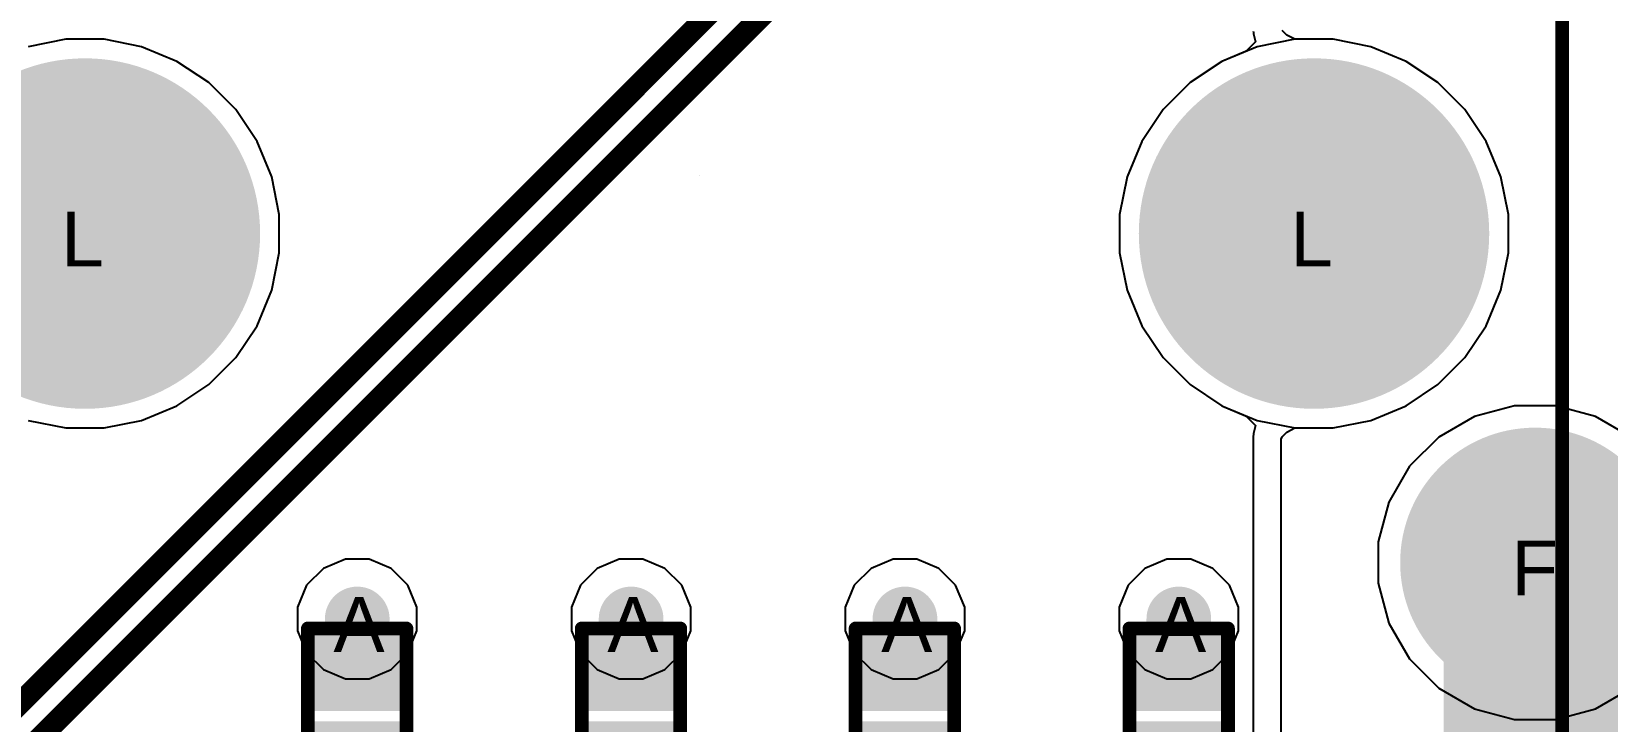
# Model space of a CAD drawing. Header units: inches. Extents: x 0 to 5271, y 0 to 5417.
# Drawn here: x 105.48 to 120.09, y 96.2 to 102.6 of the extents above; entities that cross this region are included whole.
import ezdxf

# ---------------------------------------------------------------- set-up
doc = ezdxf.new("R2010")
doc.units = ezdxf.units.IN
for name, color, linetype in [('Bottom Layer', 5, 'Continuous'), ('Bottom Overlay', 54, 'Continuous'), ('Bottom Paste', 16, 'Continuous'), ('Bottom Solder', 6, 'Continuous'), ('Drill Drawing', 1, 'Continuous'), ('L2_GND1', 16, 'Continuous'), ('L3_SIG1', 76, 'Continuous'), ('L4_PWR', 90, 'Continuous'), ('L5_GND2', 156, 'Continuous'), ('L6_SIG2', 130, 'Continuous'), ('L7_GND3', 216, 'Continuous'), ('Mechanical 15', 56, 'Continuous'), ('Multi-Layer', 9, 'Continuous'), ('Pad Holes', 156, 'Continuous'), ('Top Layer', 1, 'Continuous'), ('Top Overlay', 2, 'Continuous'), ('Top Solder', 216, 'Continuous'), ('Via Holes', 16, 'Continuous')]:
    doc.layers.add(name, color=color, linetype=linetype)
doc.styles.add('Arial', font='', dxfattribs={"height": 0.2})
doc.styles.get('Arial').set_extended_font_data('Arial')

# ---------------------------------------------------------------- blocks, each defined once
blk = doc.blocks.new('HR911130C_519')
at = {"layer": 'Bottom Layer'}
h = blk.add_hatch(color=5, dxfattribs=at)
edge = h.paths.add_edge_path()
edge.add_arc((7.75, -1.079), 1.2, 0, 360)
at = {"layer": 'Bottom Solder'}
h = blk.add_hatch(color=6, dxfattribs=at)
edge = h.paths.add_edge_path()
edge.add_arc((-5.7, 1.972), 0.102, 0, 360)
h = blk.add_hatch(color=6, dxfattribs=at)
edge = h.paths.add_edge_path()
edge.add_arc((5.7, 1.972), 0.102, 0, 360)
h = blk.add_hatch(color=6, dxfattribs=at)
edge = h.paths.add_edge_path()
edge.add_arc((7.75, -1.079), 1.251, 0, 360)
at = {"layer": 'L2_GND1'}
h = blk.add_hatch(color=16, dxfattribs=at)
edge = h.paths.add_edge_path()
edge.add_arc((7.75, -1.079), 1.2, 0, 360)
at = {"layer": 'L3_SIG1'}
h = blk.add_hatch(color=76, dxfattribs=at)
edge = h.paths.add_edge_path()
edge.add_arc((7.75, -1.079), 1.2, 0, 360)
at = {"layer": 'L4_PWR'}
h = blk.add_hatch(color=90, dxfattribs=at)
edge = h.paths.add_edge_path()
edge.add_arc((7.75, -1.079), 1.2, 0, 360)
at = {"layer": 'L5_GND2'}
h = blk.add_hatch(color=156, dxfattribs=at)
edge = h.paths.add_edge_path()
edge.add_arc((7.75, -1.079), 1.2, 0, 360)
at = {"layer": 'L6_SIG2'}
h = blk.add_hatch(color=130, dxfattribs=at)
edge = h.paths.add_edge_path()
edge.add_arc((7.75, -1.079), 1.2, 0, 360)
at = {"layer": 'L7_GND3'}
h = blk.add_hatch(color=216, dxfattribs=at)
edge = h.paths.add_edge_path()
edge.add_arc((7.75, -1.079), 1.2, 0, 360)
at = {"layer": 'Multi-Layer'}
h = blk.add_hatch(color=9, dxfattribs=at)
edge = h.paths.add_edge_path()
edge.add_arc((7.75, -1.079), 1.2, 0, 360)
at = {"layer": 'Pad Holes'}
h = blk.add_hatch(color=7, dxfattribs=at)
edge = h.paths.add_edge_path()
edge.add_arc((-5.7, 1.972), 1.625, 0, 360)
h = blk.add_hatch(color=7, dxfattribs=at)
edge = h.paths.add_edge_path()
edge.add_arc((5.7, 1.972), 1.625, 0, 360)
h = blk.add_hatch(color=7, dxfattribs=at)
edge = h.paths.add_edge_path()
edge.add_arc((7.75, -1.079), 0.815, 0, 360)
at = {"layer": 'Top Layer'}
h = blk.add_hatch(color=1, dxfattribs=at)
edge = h.paths.add_edge_path()
edge.add_arc((7.75, -1.079), 1.2, 0, 360)
at = {"layer": 'Top Solder'}
h = blk.add_hatch(color=216, dxfattribs=at)
edge = h.paths.add_edge_path()
edge.add_arc((-5.7, 1.972), 0.102, 0, 360)
h = blk.add_hatch(color=216, dxfattribs=at)
edge = h.paths.add_edge_path()
edge.add_arc((5.7, 1.972), 0.102, 0, 360)
h = blk.add_hatch(color=216, dxfattribs=at)
edge = h.paths.add_edge_path()
edge.add_arc((7.75, -1.079), 1.251, 0, 360)
at = {"layer": 'Mechanical 15'}
blk.add_lwpolyline([(0, 2.511, 0.00254, 0.00254, 0), (0, 2.512, 0.00254, 0.00254, 0)], format="xyseb", dxfattribs=at)
for points in [[(0, 2.512, 0.00127, 0.00127, 1), (0.001, 2.512, 0.00127, 0.00127, 1)], [(-0.001, 2.511, 0.00127, 0.00127, 1), (0, 2.511, 0.00127, 0.00127, 1)]]:
    blk.add_lwpolyline(points, format="xyseb", close=True, dxfattribs=at)
at = {"layer": 'Top Overlay'}
blk.add_lwpolyline([(8.001, -8.569, 0.127, 0.127, 0), (8.001, 12.767, 0.127, 0.127, 0)], format="xyseb", dxfattribs=at)
blk = doc.blocks.new('DFN1006_2L__B_552')
at = {"layer": 'Bottom Layer'}
for points in [[(-0.7, 0.33), (-0.15, 0.33), (-0.15, -0.33), (-0.7, -0.33)], [(0.15, 0.33), (0.7, 0.33), (0.7, -0.33), (0.15, -0.33)]]:
    blk.add_hatch(color=5, dxfattribs=at).paths.add_polyline_path(points)
at = {"layer": 'Bottom Overlay'}
blk.add_hatch(color=54, dxfattribs=at).paths.add_polyline_path([(-1.143, -0.508), (-0.813, -0.508), (-0.813, 0.508), (-1.143, 0.508)])
at = {"layer": 'Bottom Paste'}
for points in [[(-0.7, 0.33), (-0.15, 0.33), (-0.15, -0.33), (-0.7, -0.33)], [(0.15, 0.33), (0.7, 0.33), (0.7, -0.33), (0.15, -0.33)]]:
    blk.add_hatch(color=16, dxfattribs=at).paths.add_polyline_path(points)
at = {"layer": 'Bottom Solder'}
for points in [[(-0.802, 0.432), (-0.048, 0.432), (-0.048, -0.432), (-0.802, -0.432)], [(0.048, 0.432), (0.802, 0.432), (0.802, -0.432), (0.048, -0.432)]]:
    blk.add_hatch(color=6, dxfattribs=at).paths.add_polyline_path(points)
at = {"layer": 'Bottom Overlay'}
for points in [[(-0.813, 0.457, 0.127, 0.127, 0), (0.813, 0.457, 0.127, 0.127, 0)], [(-0.813, 0.457, 0.127, 0.127, 0), (-0.813, -0.457, 0.127, 0.127, 0)], [(0.813, 0.457, 0.127, 0.127, 0), (0.813, -0.457, 0.127, 0.127, 0)], [(-0.813, -0.457, 0.127, 0.127, 0), (0.813, -0.457, 0.127, 0.127, 0)]]:
    blk.add_lwpolyline(points, format="xyseb", dxfattribs=at)
for points in [[(-0.845, 0.457, 0.0635, 0.0635, 1), (-0.781, 0.457, 0.0635, 0.0635, 1)], [(-0.845, 0.457, 0.0635, 0.0635, 1), (-0.781, 0.457, 0.0635, 0.0635, 1)], [(0.781, 0.457, 0.0635, 0.0635, 1), (0.845, 0.457, 0.0635, 0.0635, 1)], [(0.781, 0.457, 0.0635, 0.0635, 1), (0.845, 0.457, 0.0635, 0.0635, 1)], [(-0.845, -0.457, 0.0635, 0.0635, 1), (-0.781, -0.457, 0.0635, 0.0635, 1)], [(-0.845, -0.457, 0.0635, 0.0635, 1), (-0.781, -0.457, 0.0635, 0.0635, 1)], [(0.781, -0.457, 0.0635, 0.0635, 1), (0.845, -0.457, 0.0635, 0.0635, 1)], [(0.781, -0.457, 0.0635, 0.0635, 1), (0.845, -0.457, 0.0635, 0.0635, 1)]]:
    blk.add_lwpolyline(points, format="xyseb", close=True, dxfattribs=at)
blk = doc.blocks.new('DFN1006_2L__B_553')
at = {"layer": 'Bottom Layer'}
for points in [[(-0.7, 0.33), (-0.15, 0.33), (-0.15, -0.33), (-0.7, -0.33)], [(0.15, 0.33), (0.7, 0.33), (0.7, -0.33), (0.15, -0.33)]]:
    blk.add_hatch(color=5, dxfattribs=at).paths.add_polyline_path(points)
at = {"layer": 'Bottom Overlay'}
blk.add_hatch(color=54, dxfattribs=at).paths.add_polyline_path([(-1.143, -0.508), (-0.813, -0.508), (-0.813, 0.508), (-1.143, 0.508)])
at = {"layer": 'Bottom Paste'}
for points in [[(-0.7, 0.33), (-0.15, 0.33), (-0.15, -0.33), (-0.7, -0.33)], [(0.15, 0.33), (0.7, 0.33), (0.7, -0.33), (0.15, -0.33)]]:
    blk.add_hatch(color=16, dxfattribs=at).paths.add_polyline_path(points)
at = {"layer": 'Bottom Solder'}
for points in [[(-0.802, 0.432), (-0.048, 0.432), (-0.048, -0.432), (-0.802, -0.432)], [(0.048, 0.432), (0.802, 0.432), (0.802, -0.432), (0.048, -0.432)]]:
    blk.add_hatch(color=6, dxfattribs=at).paths.add_polyline_path(points)
at = {"layer": 'Bottom Overlay'}
for points in [[(-0.813, 0.457, 0.127, 0.127, 0), (0.813, 0.457, 0.127, 0.127, 0)], [(-0.813, 0.457, 0.127, 0.127, 0), (-0.813, -0.457, 0.127, 0.127, 0)], [(0.813, 0.457, 0.127, 0.127, 0), (0.813, -0.457, 0.127, 0.127, 0)], [(-0.813, -0.457, 0.127, 0.127, 0), (0.813, -0.457, 0.127, 0.127, 0)]]:
    blk.add_lwpolyline(points, format="xyseb", dxfattribs=at)
for points in [[(-0.845, 0.457, 0.0635, 0.0635, 1), (-0.781, 0.457, 0.0635, 0.0635, 1)], [(-0.845, 0.457, 0.0635, 0.0635, 1), (-0.781, 0.457, 0.0635, 0.0635, 1)], [(0.781, 0.457, 0.0635, 0.0635, 1), (0.845, 0.457, 0.0635, 0.0635, 1)], [(0.781, 0.457, 0.0635, 0.0635, 1), (0.845, 0.457, 0.0635, 0.0635, 1)], [(-0.845, -0.457, 0.0635, 0.0635, 1), (-0.781, -0.457, 0.0635, 0.0635, 1)], [(-0.845, -0.457, 0.0635, 0.0635, 1), (-0.781, -0.457, 0.0635, 0.0635, 1)], [(0.781, -0.457, 0.0635, 0.0635, 1), (0.845, -0.457, 0.0635, 0.0635, 1)], [(0.781, -0.457, 0.0635, 0.0635, 1), (0.845, -0.457, 0.0635, 0.0635, 1)]]:
    blk.add_lwpolyline(points, format="xyseb", close=True, dxfattribs=at)
blk = doc.blocks.new('DFN1006_2L__B_556')
at = {"layer": 'Bottom Layer'}
for points in [[(-0.7, 0.33), (-0.15, 0.33), (-0.15, -0.33), (-0.7, -0.33)], [(0.15, 0.33), (0.7, 0.33), (0.7, -0.33), (0.15, -0.33)]]:
    blk.add_hatch(color=5, dxfattribs=at).paths.add_polyline_path(points)
at = {"layer": 'Bottom Overlay'}
blk.add_hatch(color=54, dxfattribs=at).paths.add_polyline_path([(-1.143, -0.508), (-0.813, -0.508), (-0.813, 0.508), (-1.143, 0.508)])
at = {"layer": 'Bottom Paste'}
for points in [[(-0.7, 0.33), (-0.15, 0.33), (-0.15, -0.33), (-0.7, -0.33)], [(0.15, 0.33), (0.7, 0.33), (0.7, -0.33), (0.15, -0.33)]]:
    blk.add_hatch(color=16, dxfattribs=at).paths.add_polyline_path(points)
at = {"layer": 'Bottom Solder'}
for points in [[(-0.802, 0.432), (-0.048, 0.432), (-0.048, -0.432), (-0.802, -0.432)], [(0.048, 0.432), (0.802, 0.432), (0.802, -0.432), (0.048, -0.432)]]:
    blk.add_hatch(color=6, dxfattribs=at).paths.add_polyline_path(points)
at = {"layer": 'Bottom Overlay'}
for points in [[(-0.813, 0.457, 0.127, 0.127, 0), (0.813, 0.457, 0.127, 0.127, 0)], [(-0.813, 0.457, 0.127, 0.127, 0), (-0.813, -0.457, 0.127, 0.127, 0)], [(0.813, 0.457, 0.127, 0.127, 0), (0.813, -0.457, 0.127, 0.127, 0)], [(-0.813, -0.457, 0.127, 0.127, 0), (0.813, -0.457, 0.127, 0.127, 0)]]:
    blk.add_lwpolyline(points, format="xyseb", dxfattribs=at)
for points in [[(-0.845, 0.457, 0.0635, 0.0635, 1), (-0.781, 0.457, 0.0635, 0.0635, 1)], [(-0.845, 0.457, 0.0635, 0.0635, 1), (-0.781, 0.457, 0.0635, 0.0635, 1)], [(0.781, 0.457, 0.0635, 0.0635, 1), (0.845, 0.457, 0.0635, 0.0635, 1)], [(0.781, 0.457, 0.0635, 0.0635, 1), (0.845, 0.457, 0.0635, 0.0635, 1)], [(-0.845, -0.457, 0.0635, 0.0635, 1), (-0.781, -0.457, 0.0635, 0.0635, 1)], [(-0.845, -0.457, 0.0635, 0.0635, 1), (-0.781, -0.457, 0.0635, 0.0635, 1)], [(0.781, -0.457, 0.0635, 0.0635, 1), (0.845, -0.457, 0.0635, 0.0635, 1)], [(0.781, -0.457, 0.0635, 0.0635, 1), (0.845, -0.457, 0.0635, 0.0635, 1)]]:
    blk.add_lwpolyline(points, format="xyseb", close=True, dxfattribs=at)
blk = doc.blocks.new('DFN1006_2L__B_558')
at = {"layer": 'Bottom Layer'}
for points in [[(-0.7, 0.33), (-0.15, 0.33), (-0.15, -0.33), (-0.7, -0.33)], [(0.15, 0.33), (0.7, 0.33), (0.7, -0.33), (0.15, -0.33)]]:
    blk.add_hatch(color=5, dxfattribs=at).paths.add_polyline_path(points)
at = {"layer": 'Bottom Overlay'}
blk.add_hatch(color=54, dxfattribs=at).paths.add_polyline_path([(-1.143, -0.508), (-0.813, -0.508), (-0.813, 0.508), (-1.143, 0.508)])
at = {"layer": 'Bottom Paste'}
for points in [[(-0.7, 0.33), (-0.15, 0.33), (-0.15, -0.33), (-0.7, -0.33)], [(0.15, 0.33), (0.7, 0.33), (0.7, -0.33), (0.15, -0.33)]]:
    blk.add_hatch(color=16, dxfattribs=at).paths.add_polyline_path(points)
at = {"layer": 'Bottom Solder'}
for points in [[(-0.802, 0.432), (-0.048, 0.432), (-0.048, -0.432), (-0.802, -0.432)], [(0.048, 0.432), (0.802, 0.432), (0.802, -0.432), (0.048, -0.432)]]:
    blk.add_hatch(color=6, dxfattribs=at).paths.add_polyline_path(points)
at = {"layer": 'Bottom Overlay'}
for points in [[(-0.813, 0.457, 0.127, 0.127, 0), (0.813, 0.457, 0.127, 0.127, 0)], [(-0.813, 0.457, 0.127, 0.127, 0), (-0.813, -0.457, 0.127, 0.127, 0)], [(0.813, 0.457, 0.127, 0.127, 0), (0.813, -0.457, 0.127, 0.127, 0)], [(-0.813, -0.457, 0.127, 0.127, 0), (0.813, -0.457, 0.127, 0.127, 0)]]:
    blk.add_lwpolyline(points, format="xyseb", dxfattribs=at)
for points in [[(-0.845, 0.457, 0.0635, 0.0635, 1), (-0.781, 0.457, 0.0635, 0.0635, 1)], [(-0.845, 0.457, 0.0635, 0.0635, 1), (-0.781, 0.457, 0.0635, 0.0635, 1)], [(0.781, 0.457, 0.0635, 0.0635, 1), (0.845, 0.457, 0.0635, 0.0635, 1)], [(0.781, 0.457, 0.0635, 0.0635, 1), (0.845, 0.457, 0.0635, 0.0635, 1)], [(-0.845, -0.457, 0.0635, 0.0635, 1), (-0.781, -0.457, 0.0635, 0.0635, 1)], [(-0.845, -0.457, 0.0635, 0.0635, 1), (-0.781, -0.457, 0.0635, 0.0635, 1)], [(0.781, -0.457, 0.0635, 0.0635, 1), (0.845, -0.457, 0.0635, 0.0635, 1)], [(0.781, -0.457, 0.0635, 0.0635, 1), (0.845, -0.457, 0.0635, 0.0635, 1)]]:
    blk.add_lwpolyline(points, format="xyseb", close=True, dxfattribs=at)

msp = doc.modelspace()

# ---------------------------------------------------------------- hatches: boundary and pattern name
at = {"layer": 'Bottom Layer'}
for points in [[(118.575, 94.139), (120.272, 94.139), (120.272, 97.674), (118.575, 97.674)], [(108.798, 97.151), (108.199, 97.151), (108.199, 96.675), (108.798, 96.675)], [(111.338, 97.151), (110.739, 97.151), (110.739, 96.4), (111.338, 96.4)], [(113.878, 97.151), (113.279, 97.151), (113.279, 96.4), (113.878, 96.4)], [(116.418, 97.151), (115.819, 97.151), (115.819, 96.4), (116.418, 96.4)]]:
    msp.add_hatch(color=5, dxfattribs=at).paths.add_polyline_path(points)
h = msp.add_hatch(color=5, dxfattribs=at)
edge = h.paths.add_edge_path()
edge.add_arc((108.499, 97.151), 0.3, 0, 360)
h = msp.add_hatch(color=5, dxfattribs=at)
edge = h.paths.add_edge_path()
edge.add_arc((111.039, 97.151), 0.3, 0, 360)
h = msp.add_hatch(color=5, dxfattribs=at)
edge = h.paths.add_edge_path()
edge.add_arc((113.579, 97.151), 0.3, 0, 360)
h = msp.add_hatch(color=5, dxfattribs=at)
edge = h.paths.add_edge_path()
edge.add_arc((116.119, 97.151), 0.3, 0, 360)
at = {"layer": 'L2_GND1'}
h = msp.add_hatch(color=16, dxfattribs=at)
edge = h.paths.add_edge_path()
edge.add_arc((108.499, 97.151), 0.3, 0, 360)
h = msp.add_hatch(color=16, dxfattribs=at)
edge = h.paths.add_edge_path()
edge.add_arc((111.039, 97.151), 0.3, 0, 360)
h = msp.add_hatch(color=16, dxfattribs=at)
edge = h.paths.add_edge_path()
edge.add_arc((113.579, 97.151), 0.3, 0, 360)
h = msp.add_hatch(color=16, dxfattribs=at)
edge = h.paths.add_edge_path()
edge.add_arc((116.119, 97.151), 0.3, 0, 360)
at = {"layer": 'L3_SIG1'}
h = msp.add_hatch(color=76, dxfattribs=at)
edge = h.paths.add_edge_path()
edge.add_arc((108.499, 97.151), 0.3, 0, 360)
h = msp.add_hatch(color=76, dxfattribs=at)
edge = h.paths.add_edge_path()
edge.add_arc((111.039, 97.151), 0.3, 0, 360)
h = msp.add_hatch(color=76, dxfattribs=at)
edge = h.paths.add_edge_path()
edge.add_arc((113.579, 97.151), 0.3, 0, 360)
h = msp.add_hatch(color=76, dxfattribs=at)
edge = h.paths.add_edge_path()
edge.add_arc((116.119, 97.151), 0.3, 0, 360)
at = {"layer": 'L4_PWR'}
h = msp.add_hatch(color=90, dxfattribs=at)
edge = h.paths.add_edge_path()
edge.add_arc((108.499, 97.151), 0.3, 0, 360)
h = msp.add_hatch(color=90, dxfattribs=at)
edge = h.paths.add_edge_path()
edge.add_arc((111.039, 97.151), 0.3, 0, 360)
h = msp.add_hatch(color=90, dxfattribs=at)
edge = h.paths.add_edge_path()
edge.add_arc((113.579, 97.151), 0.3, 0, 360)
h = msp.add_hatch(color=90, dxfattribs=at)
edge = h.paths.add_edge_path()
edge.add_arc((116.119, 97.151), 0.3, 0, 360)
at = {"layer": 'L5_GND2'}
h = msp.add_hatch(color=156, dxfattribs=at)
edge = h.paths.add_edge_path()
edge.add_arc((108.499, 97.151), 0.3, 0, 360)
h = msp.add_hatch(color=156, dxfattribs=at)
edge = h.paths.add_edge_path()
edge.add_arc((111.039, 97.151), 0.3, 0, 360)
h = msp.add_hatch(color=156, dxfattribs=at)
edge = h.paths.add_edge_path()
edge.add_arc((113.579, 97.151), 0.3, 0, 360)
h = msp.add_hatch(color=156, dxfattribs=at)
edge = h.paths.add_edge_path()
edge.add_arc((116.119, 97.151), 0.3, 0, 360)
at = {"layer": 'L6_SIG2'}
h = msp.add_hatch(color=130, dxfattribs=at)
edge = h.paths.add_edge_path()
edge.add_arc((108.499, 97.151), 0.3, 0, 360)
h = msp.add_hatch(color=130, dxfattribs=at)
edge = h.paths.add_edge_path()
edge.add_arc((111.039, 97.151), 0.3, 0, 360)
h = msp.add_hatch(color=130, dxfattribs=at)
edge = h.paths.add_edge_path()
edge.add_arc((113.579, 97.151), 0.3, 0, 360)
h = msp.add_hatch(color=130, dxfattribs=at)
edge = h.paths.add_edge_path()
edge.add_arc((116.119, 97.151), 0.3, 0, 360)
at = {"layer": 'L7_GND3'}
h = msp.add_hatch(color=216, dxfattribs=at)
edge = h.paths.add_edge_path()
edge.add_arc((108.499, 97.151), 0.3, 0, 360)
h = msp.add_hatch(color=216, dxfattribs=at)
edge = h.paths.add_edge_path()
edge.add_arc((111.039, 97.151), 0.3, 0, 360)
h = msp.add_hatch(color=216, dxfattribs=at)
edge = h.paths.add_edge_path()
edge.add_arc((113.579, 97.151), 0.3, 0, 360)
h = msp.add_hatch(color=216, dxfattribs=at)
edge = h.paths.add_edge_path()
edge.add_arc((116.119, 97.151), 0.3, 0, 360)
at = {"layer": 'Top Layer'}
h = msp.add_hatch(color=1, dxfattribs=at)
edge = h.paths.add_edge_path()
edge.add_arc((108.499, 97.151), 0.3, 0, 360)
h = msp.add_hatch(color=1, dxfattribs=at)
edge = h.paths.add_edge_path()
edge.add_arc((111.039, 97.151), 0.3, 0, 360)
h = msp.add_hatch(color=1, dxfattribs=at)
edge = h.paths.add_edge_path()
edge.add_arc((113.579, 97.151), 0.3, 0, 360)
h = msp.add_hatch(color=1, dxfattribs=at)
edge = h.paths.add_edge_path()
edge.add_arc((116.119, 97.151), 0.3, 0, 360)
at = {"layer": 'Via Holes'}
h = msp.add_hatch(color=7, dxfattribs=at)
edge = h.paths.add_edge_path()
edge.add_arc((108.499, 97.151), 0.15, 0, 360)
h = msp.add_hatch(color=7, dxfattribs=at)
edge = h.paths.add_edge_path()
edge.add_arc((111.039, 97.151), 0.15, 0, 360)
h = msp.add_hatch(color=7, dxfattribs=at)
edge = h.paths.add_edge_path()
edge.add_arc((113.579, 97.151), 0.15, 0, 360)
h = msp.add_hatch(color=7, dxfattribs=at)
edge = h.paths.add_edge_path()
edge.add_arc((116.119, 97.151), 0.15, 0, 360)

# ---------------------------------------------------------------- linework, layer by layer
at = {"layer": 'L2_GND1'}
for p, q in [((105.796, 102.527), (105.448, 102.458)), ((106.151, 102.527), (105.796, 102.527)), ((106.499, 102.458), (106.151, 102.527)), ((117.195, 102.527), (116.847, 102.458)), ((117.55, 102.527), (117.195, 102.527)), ((117.899, 102.458), (117.55, 102.527)), ((106.827, 102.322), (106.499, 102.458)), ((107.123, 102.125), (106.827, 102.322)), ((116.519, 102.322), (116.224, 102.125)), ((116.847, 102.458), (116.519, 102.322)), ((118.227, 102.322), (117.899, 102.458)), ((118.522, 102.125), (118.227, 102.322)), ((107.374, 101.874), (107.123, 102.125)), ((116.224, 102.125), (115.973, 101.874)), ((118.773, 101.874), (118.522, 102.125)), ((107.571, 101.578), (107.374, 101.874)), ((115.973, 101.874), (115.775, 101.578)), ((118.971, 101.578), (118.773, 101.874)), ((107.707, 101.25), (107.571, 101.578)), ((115.775, 101.578), (115.639, 101.25)), ((119.106, 101.25), (118.971, 101.578)), ((107.776, 100.902), (107.707, 101.25)), ((115.639, 101.25), (115.57, 100.902)), ((119.176, 100.902), (119.106, 101.25)), ((107.776, 100.547), (107.776, 100.902)), ((115.57, 100.902), (115.57, 100.547)), ((119.176, 100.547), (119.176, 100.902)), ((107.707, 100.199), (107.776, 100.547)), ((115.57, 100.547), (115.639, 100.199)), ((119.106, 100.199), (119.176, 100.547)), ((107.571, 99.87), (107.707, 100.199)), ((115.639, 100.199), (115.775, 99.87)), ((118.971, 99.87), (119.106, 100.199)), ((107.374, 99.575), (107.571, 99.87)), ((115.775, 99.87), (115.973, 99.575)), ((118.773, 99.575), (118.971, 99.87)), ((107.123, 99.324), (107.374, 99.575)), ((115.973, 99.575), (116.224, 99.324)), ((118.522, 99.324), (118.773, 99.575)), ((106.827, 99.127), (107.123, 99.324)), ((116.224, 99.324), (116.519, 99.127)), ((118.227, 99.127), (118.522, 99.324)), ((106.499, 98.991), (106.827, 99.127)), ((116.519, 99.127), (116.847, 98.991)), ((117.899, 98.991), (118.227, 99.127)), ((105.448, 98.991), (105.796, 98.922)), ((106.151, 98.922), (106.499, 98.991)), ((116.847, 98.991), (117.195, 98.922)), ((117.55, 98.922), (117.899, 98.991)), ((105.796, 98.922), (106.151, 98.922)), ((117.195, 98.922), (117.55, 98.922)), ((108.389, 97.705), (108.185, 97.62)), ((108.609, 97.705), (108.389, 97.705)), ((108.813, 97.62), (108.609, 97.705)), ((110.929, 97.705), (110.725, 97.62)), ((111.149, 97.705), (110.929, 97.705)), ((111.353, 97.62), (111.149, 97.705)), ((113.469, 97.705), (113.265, 97.62)), ((113.689, 97.705), (113.469, 97.705)), ((113.893, 97.62), (113.689, 97.705)), ((116.009, 97.705), (115.805, 97.62)), ((116.229, 97.705), (116.009, 97.705)), ((116.433, 97.62), (116.229, 97.705)), ((108.185, 97.62), (108.029, 97.465)), ((108.969, 97.465), (108.813, 97.62)), ((110.725, 97.62), (110.569, 97.465)), ((111.509, 97.465), (111.353, 97.62)), ((113.265, 97.62), (113.109, 97.465)), ((114.049, 97.465), (113.893, 97.62)), ((115.805, 97.62), (115.649, 97.465)), ((116.589, 97.465), (116.433, 97.62)), ((108.029, 97.465), (107.945, 97.261)), ((109.053, 97.261), (108.969, 97.465)), ((110.569, 97.465), (110.485, 97.261)), ((111.593, 97.261), (111.509, 97.465)), ((113.109, 97.465), (113.025, 97.261)), ((114.133, 97.261), (114.049, 97.465)), ((115.649, 97.465), (115.565, 97.261)), ((116.673, 97.261), (116.589, 97.465)), ((107.945, 97.261), (107.945, 97.041)), ((109.053, 97.041), (109.053, 97.261)), ((110.485, 97.261), (110.485, 97.041)), ((111.593, 97.041), (111.593, 97.261)), ((113.025, 97.261), (113.025, 97.041)), ((114.133, 97.041), (114.133, 97.261)), ((115.565, 97.261), (115.565, 97.041)), ((116.673, 97.041), (116.673, 97.261)), ((107.945, 97.041), (108.029, 96.837)), ((108.969, 96.837), (109.053, 97.041)), ((110.485, 97.041), (110.569, 96.837)), ((111.509, 96.837), (111.593, 97.041)), ((113.025, 97.041), (113.109, 96.837)), ((114.049, 96.837), (114.133, 97.041)), ((115.565, 97.041), (115.649, 96.837)), ((116.589, 96.837), (116.673, 97.041)), ((108.029, 96.837), (108.185, 96.681)), ((108.813, 96.681), (108.969, 96.837)), ((110.569, 96.837), (110.725, 96.681)), ((111.353, 96.681), (111.509, 96.837)), ((113.109, 96.837), (113.265, 96.681)), ((113.893, 96.681), (114.049, 96.837)), ((115.649, 96.837), (115.805, 96.681)), ((116.433, 96.681), (116.589, 96.837)), ((108.185, 96.681), (108.389, 96.597)), ((108.609, 96.597), (108.813, 96.681)), ((110.725, 96.681), (110.929, 96.597)), ((111.149, 96.597), (111.353, 96.681)), ((113.265, 96.681), (113.469, 96.597)), ((113.689, 96.597), (113.893, 96.681)), ((115.805, 96.681), (116.009, 96.597)), ((116.229, 96.597), (116.433, 96.681)), ((108.389, 96.597), (108.609, 96.597)), ((110.929, 96.597), (111.149, 96.597)), ((113.469, 96.597), (113.689, 96.597)), ((116.009, 96.597), (116.229, 96.597))]:
    msp.add_line(p, q, dxfattribs=at)
at = {"layer": 'L3_SIG1'}
for p, q in [((105.796, 102.527), (105.448, 102.458)), ((106.151, 102.527), (105.796, 102.527)), ((106.499, 102.458), (106.151, 102.527)), ((117.195, 102.527), (116.847, 102.458)), ((117.55, 102.527), (117.195, 102.527)), ((117.899, 102.458), (117.55, 102.527)), ((106.827, 102.322), (106.499, 102.458)), ((107.123, 102.125), (106.827, 102.322)), ((116.519, 102.322), (116.224, 102.125)), ((116.847, 102.458), (116.519, 102.322)), ((118.227, 102.322), (117.899, 102.458)), ((118.522, 102.125), (118.227, 102.322)), ((107.374, 101.874), (107.123, 102.125)), ((116.224, 102.125), (115.973, 101.874)), ((118.773, 101.874), (118.522, 102.125)), ((107.571, 101.578), (107.374, 101.874)), ((115.973, 101.874), (115.775, 101.578)), ((118.971, 101.578), (118.773, 101.874)), ((107.707, 101.25), (107.571, 101.578)), ((115.775, 101.578), (115.639, 101.25)), ((119.106, 101.25), (118.971, 101.578)), ((107.776, 100.902), (107.707, 101.25)), ((115.639, 101.25), (115.57, 100.902)), ((119.176, 100.902), (119.106, 101.25)), ((107.776, 100.547), (107.776, 100.902)), ((115.57, 100.902), (115.57, 100.547)), ((119.176, 100.547), (119.176, 100.902)), ((107.707, 100.199), (107.776, 100.547)), ((115.57, 100.547), (115.639, 100.199)), ((119.106, 100.199), (119.176, 100.547)), ((107.571, 99.87), (107.707, 100.199)), ((115.639, 100.199), (115.775, 99.87)), ((118.971, 99.87), (119.106, 100.199)), ((107.374, 99.575), (107.571, 99.87)), ((115.775, 99.87), (115.973, 99.575)), ((118.773, 99.575), (118.971, 99.87)), ((107.123, 99.324), (107.374, 99.575)), ((115.973, 99.575), (116.224, 99.324)), ((118.522, 99.324), (118.773, 99.575)), ((106.827, 99.127), (107.123, 99.324)), ((116.224, 99.324), (116.519, 99.127)), ((118.227, 99.127), (118.522, 99.324)), ((106.499, 98.991), (106.827, 99.127)), ((116.519, 99.127), (116.847, 98.991)), ((117.899, 98.991), (118.227, 99.127)), ((119.232, 99.128), (118.862, 99.029)), ((119.615, 99.128), (119.232, 99.128)), ((119.984, 99.029), (119.615, 99.128)), ((105.448, 98.991), (105.796, 98.922)), ((106.151, 98.922), (106.499, 98.991)), ((116.847, 98.991), (117.195, 98.922)), ((117.55, 98.922), (117.899, 98.991)), ((118.862, 99.029), (118.53, 98.837)), ((120.316, 98.837), (119.984, 99.029)), ((105.796, 98.922), (106.151, 98.922)), ((117.195, 98.922), (117.55, 98.922)), ((118.53, 98.837), (118.26, 98.567)), ((118.26, 98.567), (118.068, 98.235)), ((118.068, 98.235), (117.969, 97.865)), ((117.969, 97.865), (117.969, 97.482)), ((117.969, 97.482), (118.068, 97.113)), ((118.068, 97.113), (118.26, 96.781)), ((118.26, 96.781), (118.53, 96.51)), ((118.53, 96.51), (118.862, 96.319)), ((119.984, 96.319), (120.316, 96.51)), ((118.862, 96.319), (119.232, 96.22)), ((119.232, 96.22), (119.615, 96.22)), ((119.615, 96.22), (119.984, 96.319))]:
    msp.add_line(p, q, dxfattribs=at)
at = {"layer": 'L4_PWR'}
for p, q in [((105.796, 102.527), (105.448, 102.458)), ((106.151, 102.527), (105.796, 102.527)), ((106.499, 102.458), (106.151, 102.527)), ((116.829, 102.503), (116.745, 102.417)), ((116.81, 102.602), (116.812, 102.589)), ((116.812, 102.589), (116.811, 102.577)), ((116.811, 102.577), (116.822, 102.54)), ((116.822, 102.54), (116.829, 102.503)), ((117.122, 102.566), (117.077, 102.608)), ((117.195, 102.527), (117.122, 102.566)), ((117.55, 102.527), (117.195, 102.527)), ((117.899, 102.458), (117.55, 102.527)), ((106.827, 102.322), (106.499, 102.458)), ((107.123, 102.125), (106.827, 102.322)), ((116.519, 102.322), (116.224, 102.125)), ((116.738, 102.413), (116.519, 102.322)), ((116.745, 102.417), (116.738, 102.413)), ((118.227, 102.322), (117.899, 102.458)), ((118.522, 102.125), (118.227, 102.322)), ((107.374, 101.874), (107.123, 102.125)), ((116.224, 102.125), (115.973, 101.874)), ((118.773, 101.874), (118.522, 102.125)), ((107.571, 101.578), (107.374, 101.874)), ((115.973, 101.874), (115.775, 101.578)), ((118.971, 101.578), (118.773, 101.874)), ((107.707, 101.25), (107.571, 101.578)), ((115.775, 101.578), (115.639, 101.25)), ((119.106, 101.25), (118.971, 101.578)), ((107.776, 100.902), (107.707, 101.25)), ((115.639, 101.25), (115.57, 100.902)), ((119.176, 100.902), (119.106, 101.25)), ((107.776, 100.547), (107.776, 100.902)), ((115.57, 100.902), (115.57, 100.547)), ((119.176, 100.547), (119.176, 100.902)), ((107.707, 100.199), (107.776, 100.547)), ((115.57, 100.547), (115.639, 100.199)), ((119.106, 100.199), (119.176, 100.547)), ((107.571, 99.87), (107.707, 100.199)), ((115.639, 100.199), (115.775, 99.87)), ((118.971, 99.87), (119.106, 100.199)), ((107.374, 99.575), (107.571, 99.87)), ((115.775, 99.87), (115.973, 99.575)), ((118.773, 99.575), (118.971, 99.87)), ((107.123, 99.324), (107.374, 99.575)), ((115.973, 99.575), (116.224, 99.324)), ((118.522, 99.324), (118.773, 99.575)), ((106.827, 99.127), (107.123, 99.324)), ((116.224, 99.324), (116.519, 99.127)), ((118.227, 99.127), (118.522, 99.324)), ((106.499, 98.991), (106.827, 99.127)), ((116.519, 99.127), (116.738, 99.036)), ((117.899, 98.991), (118.227, 99.127)), ((119.232, 99.128), (118.862, 99.029)), ((119.615, 99.128), (119.232, 99.128)), ((119.984, 99.029), (119.615, 99.128)), ((105.448, 98.991), (105.796, 98.922)), ((106.151, 98.922), (106.499, 98.991)), ((116.738, 99.036), (116.745, 99.032)), ((116.745, 99.032), (116.829, 98.946)), ((117.55, 98.922), (117.899, 98.991)), ((118.862, 99.029), (118.53, 98.837)), ((120.316, 98.837), (119.984, 99.029)), ((105.796, 98.922), (106.151, 98.922)), ((116.812, 98.859), (116.81, 98.847)), ((116.81, 98.847), (116.81, 95.435)), ((116.822, 98.908), (116.811, 98.872)), ((116.811, 98.872), (116.812, 98.859)), ((116.829, 98.946), (116.822, 98.908)), ((117.069, 98.817), (117.077, 98.84)), ((117.069, 95.036), (117.069, 98.817)), ((117.077, 98.84), (117.122, 98.882)), ((117.122, 98.882), (117.195, 98.922)), ((117.195, 98.922), (117.55, 98.922)), ((118.53, 98.837), (118.26, 98.567)), ((118.26, 98.567), (118.068, 98.235)), ((118.068, 98.235), (117.969, 97.865)), ((117.969, 97.865), (117.969, 97.482)), ((108.389, 97.705), (108.185, 97.62)), ((108.609, 97.705), (108.389, 97.705)), ((108.813, 97.62), (108.609, 97.705)), ((110.929, 97.705), (110.725, 97.62)), ((111.149, 97.705), (110.929, 97.705)), ((111.353, 97.62), (111.149, 97.705)), ((113.469, 97.705), (113.265, 97.62)), ((113.689, 97.705), (113.469, 97.705)), ((113.893, 97.62), (113.689, 97.705)), ((116.009, 97.705), (115.805, 97.62)), ((116.229, 97.705), (116.009, 97.705)), ((116.433, 97.62), (116.229, 97.705)), ((108.185, 97.62), (108.029, 97.465)), ((108.969, 97.465), (108.813, 97.62)), ((110.725, 97.62), (110.569, 97.465)), ((111.509, 97.465), (111.353, 97.62)), ((113.265, 97.62), (113.109, 97.465)), ((114.049, 97.465), (113.893, 97.62)), ((115.805, 97.62), (115.649, 97.465)), ((116.589, 97.465), (116.433, 97.62)), ((108.029, 97.465), (107.945, 97.261)), ((109.053, 97.261), (108.969, 97.465)), ((110.569, 97.465), (110.485, 97.261)), ((111.593, 97.261), (111.509, 97.465)), ((113.109, 97.465), (113.025, 97.261)), ((114.133, 97.261), (114.049, 97.465)), ((115.649, 97.465), (115.565, 97.261)), ((116.673, 97.261), (116.589, 97.465)), ((117.969, 97.482), (118.068, 97.113)), ((107.945, 97.261), (107.945, 97.041)), ((109.053, 97.041), (109.053, 97.261)), ((110.485, 97.261), (110.485, 97.041)), ((111.593, 97.041), (111.593, 97.261)), ((113.025, 97.261), (113.025, 97.041)), ((114.133, 97.041), (114.133, 97.261)), ((115.565, 97.261), (115.565, 97.041)), ((116.673, 97.041), (116.673, 97.261)), ((118.068, 97.113), (118.26, 96.781)), ((107.945, 97.041), (108.029, 96.837)), ((108.969, 96.837), (109.053, 97.041)), ((110.485, 97.041), (110.569, 96.837)), ((111.509, 96.837), (111.593, 97.041)), ((113.025, 97.041), (113.109, 96.837)), ((114.049, 96.837), (114.133, 97.041)), ((115.565, 97.041), (115.649, 96.837)), ((116.589, 96.837), (116.673, 97.041)), ((108.029, 96.837), (108.185, 96.681)), ((108.813, 96.681), (108.969, 96.837)), ((110.569, 96.837), (110.725, 96.681)), ((111.353, 96.681), (111.509, 96.837)), ((113.109, 96.837), (113.265, 96.681)), ((113.893, 96.681), (114.049, 96.837)), ((115.649, 96.837), (115.805, 96.681)), ((116.433, 96.681), (116.589, 96.837)), ((118.26, 96.781), (118.53, 96.51)), ((108.185, 96.681), (108.389, 96.597)), ((108.609, 96.597), (108.813, 96.681)), ((110.725, 96.681), (110.929, 96.597)), ((111.149, 96.597), (111.353, 96.681)), ((113.265, 96.681), (113.469, 96.597)), ((113.689, 96.597), (113.893, 96.681)), ((115.805, 96.681), (116.009, 96.597)), ((116.229, 96.597), (116.433, 96.681)), ((108.389, 96.597), (108.609, 96.597)), ((110.929, 96.597), (111.149, 96.597)), ((113.469, 96.597), (113.689, 96.597)), ((116.009, 96.597), (116.229, 96.597)), ((118.53, 96.51), (118.862, 96.319)), ((119.984, 96.319), (120.316, 96.51)), ((118.862, 96.319), (119.232, 96.22)), ((119.232, 96.22), (119.615, 96.22)), ((119.615, 96.22), (119.984, 96.319))]:
    msp.add_line(p, q, dxfattribs=at)
at = {"layer": 'L5_GND2'}
for p, q in [((105.796, 102.527), (105.448, 102.458)), ((106.151, 102.527), (105.796, 102.527)), ((106.499, 102.458), (106.151, 102.527)), ((117.195, 102.527), (116.847, 102.458)), ((117.55, 102.527), (117.195, 102.527)), ((117.899, 102.458), (117.55, 102.527)), ((106.827, 102.322), (106.499, 102.458)), ((107.123, 102.125), (106.827, 102.322)), ((116.519, 102.322), (116.224, 102.125)), ((116.847, 102.458), (116.519, 102.322)), ((118.227, 102.322), (117.899, 102.458)), ((118.522, 102.125), (118.227, 102.322)), ((107.374, 101.874), (107.123, 102.125)), ((116.224, 102.125), (115.973, 101.874)), ((118.773, 101.874), (118.522, 102.125)), ((107.571, 101.578), (107.374, 101.874)), ((115.973, 101.874), (115.775, 101.578)), ((118.971, 101.578), (118.773, 101.874)), ((107.707, 101.25), (107.571, 101.578)), ((115.775, 101.578), (115.639, 101.25)), ((119.106, 101.25), (118.971, 101.578)), ((107.776, 100.902), (107.707, 101.25)), ((115.639, 101.25), (115.57, 100.902)), ((119.176, 100.902), (119.106, 101.25)), ((107.776, 100.547), (107.776, 100.902)), ((115.57, 100.902), (115.57, 100.547)), ((119.176, 100.547), (119.176, 100.902)), ((107.707, 100.199), (107.776, 100.547)), ((115.57, 100.547), (115.639, 100.199)), ((119.106, 100.199), (119.176, 100.547)), ((107.571, 99.87), (107.707, 100.199)), ((115.639, 100.199), (115.775, 99.87)), ((118.971, 99.87), (119.106, 100.199)), ((107.374, 99.575), (107.571, 99.87)), ((115.775, 99.87), (115.973, 99.575)), ((118.773, 99.575), (118.971, 99.87)), ((107.123, 99.324), (107.374, 99.575)), ((115.973, 99.575), (116.224, 99.324)), ((118.522, 99.324), (118.773, 99.575)), ((106.827, 99.127), (107.123, 99.324)), ((116.224, 99.324), (116.519, 99.127)), ((118.227, 99.127), (118.522, 99.324)), ((106.499, 98.991), (106.827, 99.127)), ((116.519, 99.127), (116.847, 98.991)), ((117.899, 98.991), (118.227, 99.127)), ((119.232, 99.128), (118.862, 99.029)), ((119.615, 99.128), (119.232, 99.128)), ((119.984, 99.029), (119.615, 99.128)), ((105.448, 98.991), (105.796, 98.922)), ((106.151, 98.922), (106.499, 98.991)), ((116.847, 98.991), (117.195, 98.922)), ((117.55, 98.922), (117.899, 98.991)), ((118.862, 99.029), (118.53, 98.837)), ((120.316, 98.837), (119.984, 99.029)), ((105.796, 98.922), (106.151, 98.922)), ((117.195, 98.922), (117.55, 98.922)), ((118.53, 98.837), (118.26, 98.567)), ((118.26, 98.567), (118.068, 98.235)), ((118.068, 98.235), (117.969, 97.865)), ((117.969, 97.865), (117.969, 97.482)), ((117.969, 97.482), (118.068, 97.113)), ((118.068, 97.113), (118.26, 96.781)), ((118.26, 96.781), (118.53, 96.51)), ((118.53, 96.51), (118.862, 96.319)), ((119.984, 96.319), (120.316, 96.51)), ((118.862, 96.319), (119.232, 96.22)), ((119.232, 96.22), (119.615, 96.22)), ((119.615, 96.22), (119.984, 96.319))]:
    msp.add_line(p, q, dxfattribs=at)
at = {"layer": 'L6_SIG2'}
for p, q in [((105.796, 102.527), (105.448, 102.458)), ((106.151, 102.527), (105.796, 102.527)), ((106.499, 102.458), (106.151, 102.527)), ((117.195, 102.527), (116.847, 102.458)), ((117.55, 102.527), (117.195, 102.527)), ((117.899, 102.458), (117.55, 102.527)), ((106.827, 102.322), (106.499, 102.458)), ((107.123, 102.125), (106.827, 102.322)), ((116.519, 102.322), (116.224, 102.125)), ((116.847, 102.458), (116.519, 102.322)), ((118.227, 102.322), (117.899, 102.458)), ((118.522, 102.125), (118.227, 102.322)), ((107.374, 101.874), (107.123, 102.125)), ((116.224, 102.125), (115.973, 101.874)), ((118.773, 101.874), (118.522, 102.125)), ((107.571, 101.578), (107.374, 101.874)), ((115.973, 101.874), (115.775, 101.578)), ((118.971, 101.578), (118.773, 101.874)), ((107.707, 101.25), (107.571, 101.578)), ((115.775, 101.578), (115.639, 101.25)), ((119.106, 101.25), (118.971, 101.578)), ((107.776, 100.902), (107.707, 101.25)), ((115.639, 101.25), (115.57, 100.902)), ((119.176, 100.902), (119.106, 101.25)), ((107.776, 100.547), (107.776, 100.902)), ((115.57, 100.902), (115.57, 100.547)), ((119.176, 100.547), (119.176, 100.902)), ((107.707, 100.199), (107.776, 100.547)), ((115.57, 100.547), (115.639, 100.199)), ((119.106, 100.199), (119.176, 100.547)), ((107.571, 99.87), (107.707, 100.199)), ((115.639, 100.199), (115.775, 99.87)), ((118.971, 99.87), (119.106, 100.199)), ((107.374, 99.575), (107.571, 99.87)), ((115.775, 99.87), (115.973, 99.575)), ((118.773, 99.575), (118.971, 99.87)), ((107.123, 99.324), (107.374, 99.575)), ((115.973, 99.575), (116.224, 99.324)), ((118.522, 99.324), (118.773, 99.575)), ((106.827, 99.127), (107.123, 99.324)), ((116.224, 99.324), (116.519, 99.127)), ((118.227, 99.127), (118.522, 99.324)), ((106.499, 98.991), (106.827, 99.127)), ((116.519, 99.127), (116.847, 98.991)), ((117.899, 98.991), (118.227, 99.127)), ((119.232, 99.128), (118.862, 99.029)), ((119.615, 99.128), (119.232, 99.128)), ((119.984, 99.029), (119.615, 99.128)), ((105.448, 98.991), (105.796, 98.922)), ((106.151, 98.922), (106.499, 98.991)), ((116.847, 98.991), (117.195, 98.922)), ((117.55, 98.922), (117.899, 98.991)), ((118.862, 99.029), (118.53, 98.837)), ((120.316, 98.837), (119.984, 99.029)), ((105.796, 98.922), (106.151, 98.922)), ((117.195, 98.922), (117.55, 98.922)), ((118.53, 98.837), (118.26, 98.567)), ((118.26, 98.567), (118.068, 98.235)), ((118.068, 98.235), (117.969, 97.865)), ((117.969, 97.865), (117.969, 97.482)), ((117.969, 97.482), (118.068, 97.113)), ((118.068, 97.113), (118.26, 96.781)), ((118.26, 96.781), (118.53, 96.51)), ((118.53, 96.51), (118.862, 96.319)), ((119.984, 96.319), (120.316, 96.51)), ((118.862, 96.319), (119.232, 96.22)), ((119.232, 96.22), (119.615, 96.22)), ((119.615, 96.22), (119.984, 96.319))]:
    msp.add_line(p, q, dxfattribs=at)
at = {"layer": 'L7_GND3'}
for p, q in [((105.796, 102.527), (105.448, 102.458)), ((106.151, 102.527), (105.796, 102.527)), ((106.499, 102.458), (106.151, 102.527)), ((117.195, 102.527), (116.847, 102.458)), ((117.55, 102.527), (117.195, 102.527)), ((117.899, 102.458), (117.55, 102.527)), ((106.827, 102.322), (106.499, 102.458)), ((107.123, 102.125), (106.827, 102.322)), ((116.519, 102.322), (116.224, 102.125)), ((116.847, 102.458), (116.519, 102.322)), ((118.227, 102.322), (117.899, 102.458)), ((118.522, 102.125), (118.227, 102.322)), ((107.374, 101.874), (107.123, 102.125)), ((116.224, 102.125), (115.973, 101.874)), ((118.773, 101.874), (118.522, 102.125)), ((107.571, 101.578), (107.374, 101.874)), ((115.973, 101.874), (115.775, 101.578)), ((118.971, 101.578), (118.773, 101.874)), ((107.707, 101.25), (107.571, 101.578)), ((115.775, 101.578), (115.639, 101.25)), ((119.106, 101.25), (118.971, 101.578)), ((107.776, 100.902), (107.707, 101.25)), ((115.639, 101.25), (115.57, 100.902)), ((119.176, 100.902), (119.106, 101.25)), ((107.776, 100.547), (107.776, 100.902)), ((115.57, 100.902), (115.57, 100.547)), ((119.176, 100.547), (119.176, 100.902)), ((107.707, 100.199), (107.776, 100.547)), ((115.57, 100.547), (115.639, 100.199)), ((119.106, 100.199), (119.176, 100.547)), ((107.571, 99.87), (107.707, 100.199)), ((115.639, 100.199), (115.775, 99.87)), ((118.971, 99.87), (119.106, 100.199)), ((107.374, 99.575), (107.571, 99.87)), ((115.775, 99.87), (115.973, 99.575)), ((118.773, 99.575), (118.971, 99.87)), ((107.123, 99.324), (107.374, 99.575)), ((115.973, 99.575), (116.224, 99.324)), ((118.522, 99.324), (118.773, 99.575)), ((106.827, 99.127), (107.123, 99.324)), ((116.224, 99.324), (116.519, 99.127)), ((118.227, 99.127), (118.522, 99.324)), ((106.499, 98.991), (106.827, 99.127)), ((116.519, 99.127), (116.847, 98.991)), ((117.899, 98.991), (118.227, 99.127)), ((119.232, 99.128), (118.862, 99.029)), ((119.615, 99.128), (119.232, 99.128)), ((119.984, 99.029), (119.615, 99.128)), ((105.448, 98.991), (105.796, 98.922)), ((106.151, 98.922), (106.499, 98.991)), ((116.847, 98.991), (117.195, 98.922)), ((117.55, 98.922), (117.899, 98.991)), ((118.862, 99.029), (118.53, 98.837)), ((120.316, 98.837), (119.984, 99.029)), ((105.796, 98.922), (106.151, 98.922)), ((117.195, 98.922), (117.55, 98.922)), ((118.53, 98.837), (118.26, 98.567)), ((118.26, 98.567), (118.068, 98.235)), ((118.068, 98.235), (117.969, 97.865)), ((117.969, 97.865), (117.969, 97.482)), ((117.969, 97.482), (118.068, 97.113)), ((118.068, 97.113), (118.26, 96.781)), ((118.26, 96.781), (118.53, 96.51)), ((118.53, 96.51), (118.862, 96.319)), ((119.984, 96.319), (120.316, 96.51)), ((118.862, 96.319), (119.232, 96.22)), ((119.232, 96.22), (119.615, 96.22)), ((119.615, 96.22), (119.984, 96.319))]:
    msp.add_line(p, q, dxfattribs=at)
at = {"layer": 'Top Layer'}
for points in [[(102.776, 93.774, 0.203, 0.203, 0), (112.336, 103.334, 0.203, 0.203, 0)], [(103.133, 93.626, 0.203, 0.203, 0), (112.843, 103.336, 0.203, 0.203, 0)]]:
    msp.add_lwpolyline(points, format="xyseb", dxfattribs=at)

# ---------------------------------------------------------------- block references
msp.add_blockref('HR911130C_519', (111.673, 98.753))
at = {"rotation": 90}
for name, p in [('DFN1006_2L__B_552', (108.498, 96.25)), ('DFN1006_2L__B_553', (111.038, 96.25)), ('DFN1006_2L__B_556', (113.578, 96.25)), ('DFN1006_2L__B_558', (116.118, 96.25))]:
    msp.add_blockref(name, p, dxfattribs=at)

# ---------------------------------------------------------------- texts
at = {"layer": 'Drill Drawing', "style": 'Arial'}
for s, p in [('L', (105.753, 100.42)), ('L', (117.153, 100.42)), ('F', (119.203, 97.369)), ('A', (108.279, 96.846)), ('A', (110.819, 96.846)), ('A', (113.359, 96.846)), ('A', (115.899, 96.846))]:
    msp.add_text(s, height=0.508, dxfattribs=at).set_placement(p)

doc.saveas('drawing.dxf')
